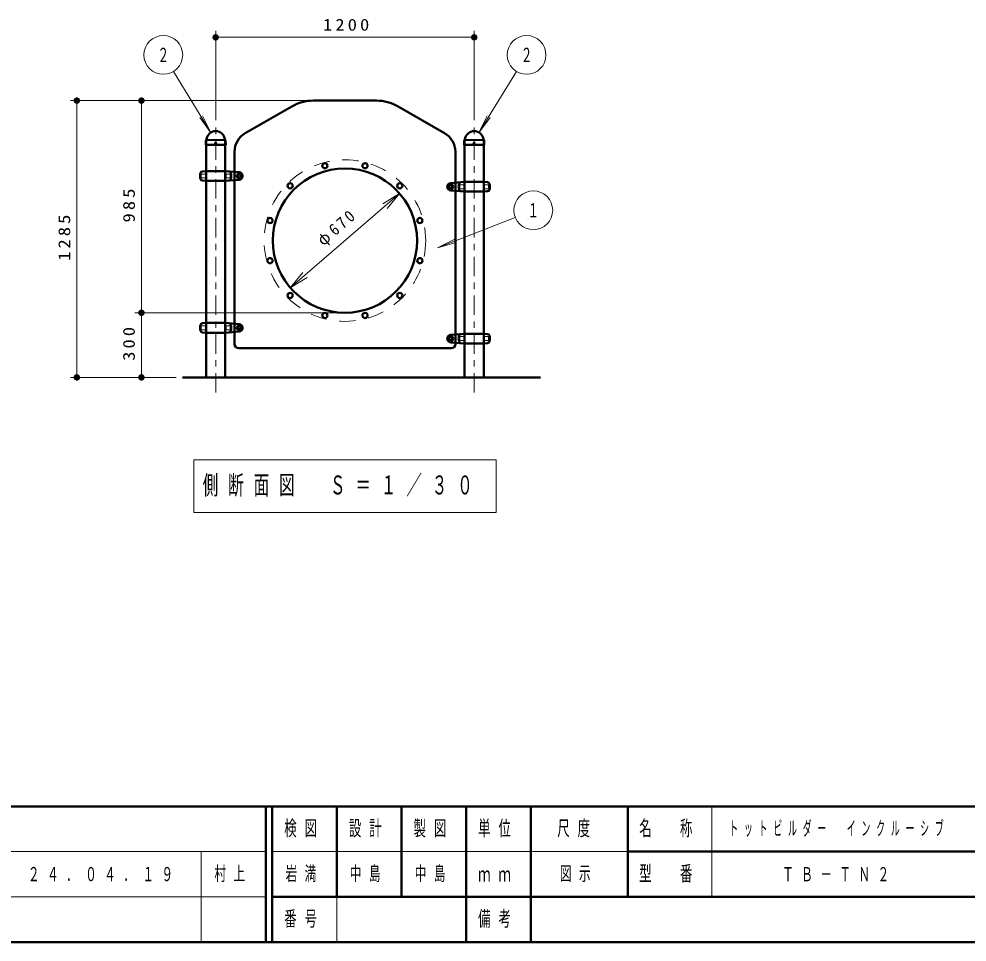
# Model space of a CAD drawing. Units: millimetres on the paper, with parts at other scales. Extents: x -385 to 0, y 0 to 267.
# Drawn here: x -281.7 to -135, y 0 to 142.9 of the extents above; entities that cross this region are included whole.
import ezdxf
from ezdxf.enums import TextEntityAlignment as Align

# ---------------------------------------------------------------- set-up
doc = ezdxf.new("R2010")
doc.units = ezdxf.units.MM
doc.linetypes.add('USER1', pattern=[4.5, 2.5, -2])
doc.linetypes.add('USER2', pattern=[6, 3, -1, 1, -1])
doc.layers.add('LY_1', color=140, linetype='Continuous', lineweight=50)
doc.styles.add('ＭＳ ゴシック', font='')
doc.styles.get('ＭＳ ゴシック').set_extended_font_data('MS Gothic')

# ---------------------------------------------------------------- blocks, each defined once
blk = doc.blocks.new('filled_dot')
at = {"color": 0, "linetype": 'Continuous', "lineweight": -2, "const_width": 1.25}
blk.add_lwpolyline([(-0.625, 0, 1), (0.625, 0, 1)], format="xyb", close=True, dxfattribs=at)
blk = doc.blocks.new('open_arrow')
at = {"color": 0, "linetype": 'Continuous', "lineweight": -2}
blk.add_lwpolyline([(7.5, 1.25), (0, 0), (7.5, -1.25)], dxfattribs=at)

msp = doc.modelspace()

# ---------------------------------------------------------------- linework, layer by layer
at = {"layer": 'LY_1', "color": 7, "lineweight": 13}
for p, q in [((-251.257, 127.186), (-251.257, 141.032)), ((-211.257, 127.186), (-211.257, 141.032)), ((-251.257, 140.032), (-211.257, 140.032)), ((-257.793, 134.75), (-251.932, 125.197)), ((-204.72, 134.75), (-210.581, 125.197)), ((-237.14, 130.234), (-273.742, 130.234)), ((-272.742, 87.401), (-272.742, 130.234)), ((-237.14, 130.234), (-263.742, 130.234)), ((-262.742, 97.401), (-262.742, 130.234)), ((-251.932, 125.197), (-253.272, 127.881)), ((-210.581, 125.197), (-209.241, 127.881)), ((-251.932, 125.197), (-253.717, 127.608)), ((-210.581, 125.197), (-208.796, 127.608)), ((-252.746, 124.085), (-249.768, 124.085)), ((-252.685, 124.201), (-249.833, 124.201)), ((-212.746, 124.085), (-209.768, 124.085)), ((-212.685, 124.201), (-209.833, 124.201)), ((-252.865, 118.876), (-253.481, 118.876)), ((-253.481, 118.26), (-253.481, 118.876)), ((-249.648, 118.876), (-249.032, 118.876)), ((-249.032, 118.26), (-249.032, 118.876)), ((-252.865, 118.26), (-253.481, 118.26)), ((-249.648, 118.26), (-249.032, 118.26)), ((-212.865, 117.209), (-213.481, 117.209)), ((-213.481, 116.593), (-213.481, 117.209)), ((-212.865, 116.593), (-213.481, 116.593)), ((-209.648, 117.209), (-209.032, 117.209)), ((-209.648, 116.593), (-209.032, 116.593)), ((-209.032, 116.593), (-209.032, 117.209)), ((-239.711, 101.273), (-222.802, 115.862)), ((-204.904, 112.164), (-216.92, 107.443)), ((-216.92, 107.443), (-214.234, 108.779)), ((-216.92, 107.443), (-214.043, 108.293)), ((-232.257, 97.401), (-263.742, 97.401)), ((-262.742, 87.401), (-262.742, 97.401)), ((-252.865, 95.376), (-253.481, 95.376)), ((-253.481, 94.76), (-253.481, 95.376)), ((-249.648, 95.376), (-249.032, 95.376)), ((-249.032, 94.76), (-249.032, 95.376)), ((-252.865, 94.76), (-253.481, 94.76)), ((-249.648, 94.76), (-249.032, 94.76)), ((-212.865, 93.709), (-213.481, 93.709)), ((-213.481, 93.093), (-213.481, 93.709)), ((-212.865, 93.093), (-213.481, 93.093)), ((-209.648, 93.709), (-209.032, 93.709)), ((-209.648, 93.093), (-209.032, 93.093)), ((-209.032, 93.093), (-209.032, 93.709)), ((-257.368, 87.401), (-273.742, 87.401)), ((-257.368, 87.401), (-263.742, 87.401)), ((-254.657, 74.636), (-254.657, 66.502)), ((-207.857, 74.636), (-254.657, 74.636)), ((-207.857, 66.502), (-207.857, 74.636)), ((-254.657, 66.502), (-207.857, 66.502)), ((-174.5, 21), (-174.5, 7)), ((-385, 14), (-243.5, 14)), ((-253.5, 14), (-253.5, 0)), ((-242.5, 14), (-187.5, 14)), ((-385, 7), (-243.5, 7)), ((-232.5, 7), (-232.5, 0))]:
    msp.add_line(p, q, dxfattribs=at)
at = {"layer": 'LY_1'}
for p, q in [((-239.468, 129.345), (-246.67, 125.196)), ((-226.373, 130.234), (-236.14, 130.234)), ((-223.045, 129.345), (-215.843, 125.196)), ((-252.805, 123.384), (-252.791, 124.046)), ((-252.789, 123.368), (-252.805, 123.384)), ((-252.789, 123.368), (-249.724, 123.368)), ((-252.75, 124.142), (-252.714, 124.179)), ((-252.742, 87.401), (-252.742, 124.068)), ((-249.763, 124.142), (-249.799, 124.179)), ((-249.772, 87.401), (-249.772, 124.068)), ((-249.708, 123.385), (-249.724, 123.368)), ((-249.708, 123.385), (-249.722, 124.046)), ((-212.805, 123.384), (-212.791, 124.046)), ((-212.789, 123.368), (-212.805, 123.384)), ((-212.789, 123.368), (-209.724, 123.368)), ((-212.75, 124.142), (-212.714, 124.179)), ((-212.742, 87.401), (-212.742, 124.068)), ((-209.763, 124.142), (-209.799, 124.179)), ((-209.772, 87.401), (-209.772, 124.068)), ((-209.708, 123.385), (-209.724, 123.368)), ((-209.708, 123.385), (-209.722, 124.046)), ((-248.34, 92.568), (-248.34, 122.308)), ((-214.173, 92.568), (-214.173, 122.308)), ((-252.79, 119.318), (-253.316, 119.272)), ((-252.79, 119.318), (-249.722, 119.318)), ((-249.723, 119.318), (-247.622, 119.148)), ((-252.79, 117.818), (-253.316, 117.864)), ((-252.79, 117.818), (-249.722, 117.818)), ((-249.723, 117.818), (-247.622, 117.987)), ((-212.79, 117.651), (-214.891, 117.482)), ((-209.723, 117.651), (-212.791, 117.651)), ((-209.723, 117.651), (-209.197, 117.605)), ((-212.79, 116.151), (-214.891, 116.32)), ((-209.723, 116.151), (-212.791, 116.151)), ((-209.723, 116.151), (-209.197, 116.197)), ((-252.79, 95.818), (-253.316, 95.772)), ((-252.79, 95.818), (-249.722, 95.818)), ((-249.723, 95.818), (-247.622, 95.648)), ((-252.79, 94.318), (-253.316, 94.364)), ((-252.79, 94.318), (-249.722, 94.318)), ((-249.723, 94.318), (-247.622, 94.487)), ((-212.79, 94.151), (-214.891, 93.982)), ((-209.723, 94.151), (-212.791, 94.151)), ((-209.723, 94.151), (-209.197, 94.105)), ((-212.79, 92.651), (-214.891, 92.82)), ((-209.723, 92.651), (-212.791, 92.651)), ((-209.723, 92.651), (-209.197, 92.697)), ((-247.673, 91.901), (-214.84, 91.901)), ((-243.5, 21), (-243.5, 0)), ((-242.5, 21), (-242.5, 0)), ((-232.5, 21), (-232.5, 7)), ((-222.5, 21), (-222.5, 7)), ((-212.5, 21), (-212.5, 0)), ((-202.5, 21), (-202.5, 7)), ((-187.5, 21), (-187.5, 7)), ((-187.5, 14), (-70, 14)), ((-242.5, 7), (0, 7)), ((-202.5, 7), (-202.5, 0))]:
    msp.add_line(p, q, dxfattribs=at)
at = {"layer": 'LY_1', "color": 7, "linetype": 'USER2', "lineweight": 13}
for p, q in [((-251.257, 85.068), (-251.257, 126.186)), ((-211.257, 85.068), (-211.257, 126.186))]:
    msp.add_line(p, q, dxfattribs=at)
at = {"layer": 'LY_1', "color": 7, "linetype": 'USER1', "lineweight": 13}
for p, q in [((-252.74, 124.068), (-249.773, 124.068)), ((-212.74, 124.068), (-209.773, 124.068))]:
    msp.add_line(p, q, dxfattribs=at)
at = {"layer": 'LY_1', "color": 7}
for p, q in [((-256.368, 87.401), (-201.01, 87.401)), ((-385, 21), (0, 21)), ((-385, 0), (0, 0))]:
    msp.add_line(p, q, dxfattribs=at)
at = {"layer": 'LY_1', "color": 7, "lineweight": 13}
for centre in [(-259.362, 137.307), (-203.151, 137.307), (-202.111, 113.261)]:
    msp.add_circle(centre, 3, dxfattribs=at)
at = {"layer": 'LY_1'}
for centre, radius in [((-251.257, 123.635), 0.1), ((-211.257, 123.635), 0.1), ((-234.362, 120.159), 0.4), ((-228.151, 120.159), 0.4), ((-247.59, 118.568), 0.4), ((-231.257, 108.568), 11.167), ((-247.59, 118.568), 0.25), ((-239.742, 117.053), 0.4), ((-222.771, 117.053), 0.4), ((-214.923, 116.901), 0.4), ((-214.923, 116.901), 0.25), ((-242.848, 111.674), 0.4), ((-219.665, 111.674), 0.4), ((-242.848, 105.462), 0.4), ((-219.665, 105.462), 0.4), ((-239.742, 100.082), 0.4), ((-222.771, 100.082), 0.4), ((-234.362, 96.977), 0.4), ((-228.151, 96.977), 0.4), ((-247.59, 95.068), 0.4), ((-247.59, 95.068), 0.25), ((-214.923, 93.401), 0.4), ((-214.923, 93.401), 0.25)]:
    msp.add_circle(centre, radius, dxfattribs=at)
at = {"layer": 'LY_1', "color": 7, "linetype": 'USER1', "lineweight": 13}
msp.add_circle((-231.257, 108.568), 12.5, dxfattribs=at)
at = {"layer": 'LY_1'}
for centre, radius, start, end in [((-236.14, 123.568), 6.667, 90, 119.94194), ((-226.373, 123.568), 6.667, 60.05806, 90), ((-251.257, 124.068), 1.44, 90, 173.3676), ((-251.257, 124.068), 1.44, 6.6324, 90), ((-245.007, 122.308), 3.333, 119.94194, 180), ((-217.507, 122.308), 3.333, 0, 60.05806), ((-211.257, 124.068), 1.44, 90, 173.3676), ((-211.257, 124.068), 1.44, 6.6324, 90), ((-252.651, 124.043), 0.14, 135, 178.99605), ((-252.78, 124.245), 0.0933, 315, 353.3676), ((-249.733, 124.245), 0.0933, 186.6324, 225), ((-249.862, 124.043), 0.14, 1.00395, 45), ((-212.651, 124.043), 0.14, 135, 178.99605), ((-212.78, 124.245), 0.0933, 315, 353.3676), ((-209.733, 124.245), 0.0933, 186.6324, 225), ((-209.862, 124.043), 0.14, 1.00395, 45), ((-252.007, 118.568), 1.667, 163.80375, 196.19625), ((-253.287, 118.94), 0.333, 95, 163.80375), ((-249.226, 118.94), 0.333, 16.19625, 85), ((-250.507, 118.568), 1.667, 343.80375, 16.19625), ((-247.673, 118.568), 0.583, 275, 85), ((-253.287, 118.196), 0.333, 196.19625, 265), ((-249.226, 118.196), 0.333, 275, 343.80375), ((-214.84, 116.901), 0.583, 95, 265), ((-212.007, 116.901), 1.667, 163.80375, 196.19625), ((-213.287, 117.273), 0.333, 95, 163.80375), ((-209.226, 117.273), 0.333, 16.19625, 85), ((-210.507, 116.901), 1.667, 343.80375, 16.19625), ((-213.287, 116.529), 0.333, 196.19625, 265), ((-209.226, 116.529), 0.333, 275, 343.80375), ((-252.007, 95.068), 1.667, 163.80375, 196.19625), ((-253.287, 95.44), 0.333, 95, 163.80375), ((-249.226, 95.44), 0.333, 16.19625, 85), ((-250.507, 95.068), 1.667, 343.80375, 16.19625), ((-247.673, 95.068), 0.583, 275, 85), ((-253.287, 94.696), 0.333, 196.19625, 265), ((-249.226, 94.696), 0.333, 275, 343.80375), ((-214.84, 93.401), 0.583, 95, 265), ((-213.287, 93.773), 0.333, 95, 163.80375), ((-209.226, 93.773), 0.333, 16.19625, 85), ((-247.673, 92.568), 0.667, 180, 270), ((-214.84, 92.568), 0.667, 270, 0), ((-212.007, 93.401), 1.667, 163.80375, 196.19625), ((-213.287, 93.029), 0.333, 196.19625, 265), ((-209.226, 93.029), 0.333, 275, 343.80375), ((-210.507, 93.401), 1.667, 343.80375, 16.19625)]:
    msp.add_arc(centre, radius, start, end, dxfattribs=at)
at = {"layer": 'LY_1', "color": 7, "lineweight": 13}
for centre, start, end in [((-257.132, 118.568), 355.87048, 4.12952), ((-245.381, 118.568), 175.87048, 184.12952), ((-217.132, 116.901), 355.87048, 4.12952), ((-205.381, 116.901), 175.87048, 184.12952), ((-257.132, 95.068), 355.87048, 4.12952), ((-245.381, 95.068), 175.87048, 184.12952), ((-217.132, 93.401), 355.87048, 4.12952), ((-205.381, 93.401), 175.87048, 184.12952)]:
    msp.add_arc(centre, 4.278, start, end, dxfattribs=at)

# ---------------------------------------------------------------- block references
at = {"layer": 'LY_1', "color": 7, "lineweight": 13, "xscale": 0.4, "yscale": 0.4}
msp.add_blockref('filled_dot', (-251.257, 140.032), dxfattribs=at)
for name, p, rotation in [('filled_dot', (-211.257, 140.032), 180), ('filled_dot', (-272.742, 130.234), 270), ('filled_dot', (-262.742, 130.234), 270), ('open_arrow', (-222.802, 115.862), 220.8), ('open_arrow', (-239.711, 101.273), 40.8), ('filled_dot', (-262.742, 97.401), 270), ('filled_dot', (-262.742, 97.401), 90), ('filled_dot', (-272.742, 87.401), 90), ('filled_dot', (-262.742, 87.401), 90)]:
    msp.add_blockref(name, p, dxfattribs=dict(at, rotation=rotation))

# ---------------------------------------------------------------- texts
at = {"layer": 'LY_1', "color": 7, "style": 'ＭＳ ゴシック', "width": 0.6}
for s, p in [('２', (-259.362, 137.307)), ('２', (-203.151, 137.307)), ('１', (-202.111, 113.261))]:
    msp.add_text(s, height=2.199, dxfattribs=at).set_placement(p, align=Align.MIDDLE_CENTER)
at = {"layer": 'LY_1', "color": 7, "style": 'ＭＳ ゴシック'}
for s, insert, char_height, attachment_point in [('\\T1.33;\\W1.15;1200', (-230.835, 141.032), 1.833, 8), ('\\T1.64;\\W0.6;側断面図\u3000Ｓ＝１／３０', (-253.257, 70.569), 2.933, 4), ('\\T1.64;\\W0.6;検図', (-237.5, 17.5), 2.346, 5), ('\\T1.64;\\W0.6;設計', (-227.5, 17.5), 2.346, 5), ('\\T1.64;\\W0.6;製図', (-217.5, 17.5), 2.346, 5), ('\\T1.64;\\W0.6;単位', (-207.5, 17.5), 2.346, 5), ('\\T1.64;\\W0.6;尺度', (-195.25, 17.5), 2.346, 5), ('\\T1.64;\\W0.6;名\u3000称', (-181, 17.5), 2.346, 5), ('\\T1.64;\\W0.45;トットビルダー\u3000インクルーシブ', (-154.75, 17.5), 2.199, 5), ('\\T1.64;\\W0.6;村上', (-248.5, 10.5), 2.199, 5), ('\\T1.64;\\W0.6;岩満', (-237.5, 10.5), 2.199, 5), ('\\T1.64;\\W0.6;中島', (-230.5, 10.5), 2.199, 4), ('\\T1.64;\\W0.6;中島', (-217.5, 10.5), 2.199, 5), ('\\T1.64;\\W0.6;図示', (-198, 10.5), 2.199, 4), ('\\T1.64;\\W0.6;型\u3000番', (-181, 10.5), 2.346, 5), ('\\T1.64;\\W0.6;２４．０４．１９', (-268.5, 10.5), 2.199, 5), ('\\T1.64;\\W0.6;ｍｍ', (-207.5, 10.5), 2.346, 5), ('\\T1.64;\\W0.6;ＴＢ－ＴＮ２', (-154.75, 10.5), 2.199, 5), ('\\T1.64;\\W0.6;番号', (-237.5, 3.5), 2.346, 5), ('\\T1.64;\\W0.6;備考', (-207.5, 3.5), 2.346, 5)]:
    msp.add_mtext(s, dxfattribs=dict(at, insert=insert, char_height=char_height, attachment_point=attachment_point))
at = {"layer": 'LY_1', "color": 7, "char_height": 1.833, "attachment_point": 8, "style": 'ＭＳ ゴシック'}
for s, insert, rotation in [('\\T1.33;\\W1.15;985', (-263.742, 114.234), 90), ('\\T1.33;\\W0.95;φ670', (-231.592, 109.599), 40.788), ('\\T1.33;\\W1.15;1285', (-273.742, 109.246), 90), ('\\T1.33;\\W1.15;300', (-263.742, 92.818), 90)]:
    msp.add_mtext(s, dxfattribs=dict(at, insert=insert, rotation=rotation))

doc.saveas('drawing.dxf')
